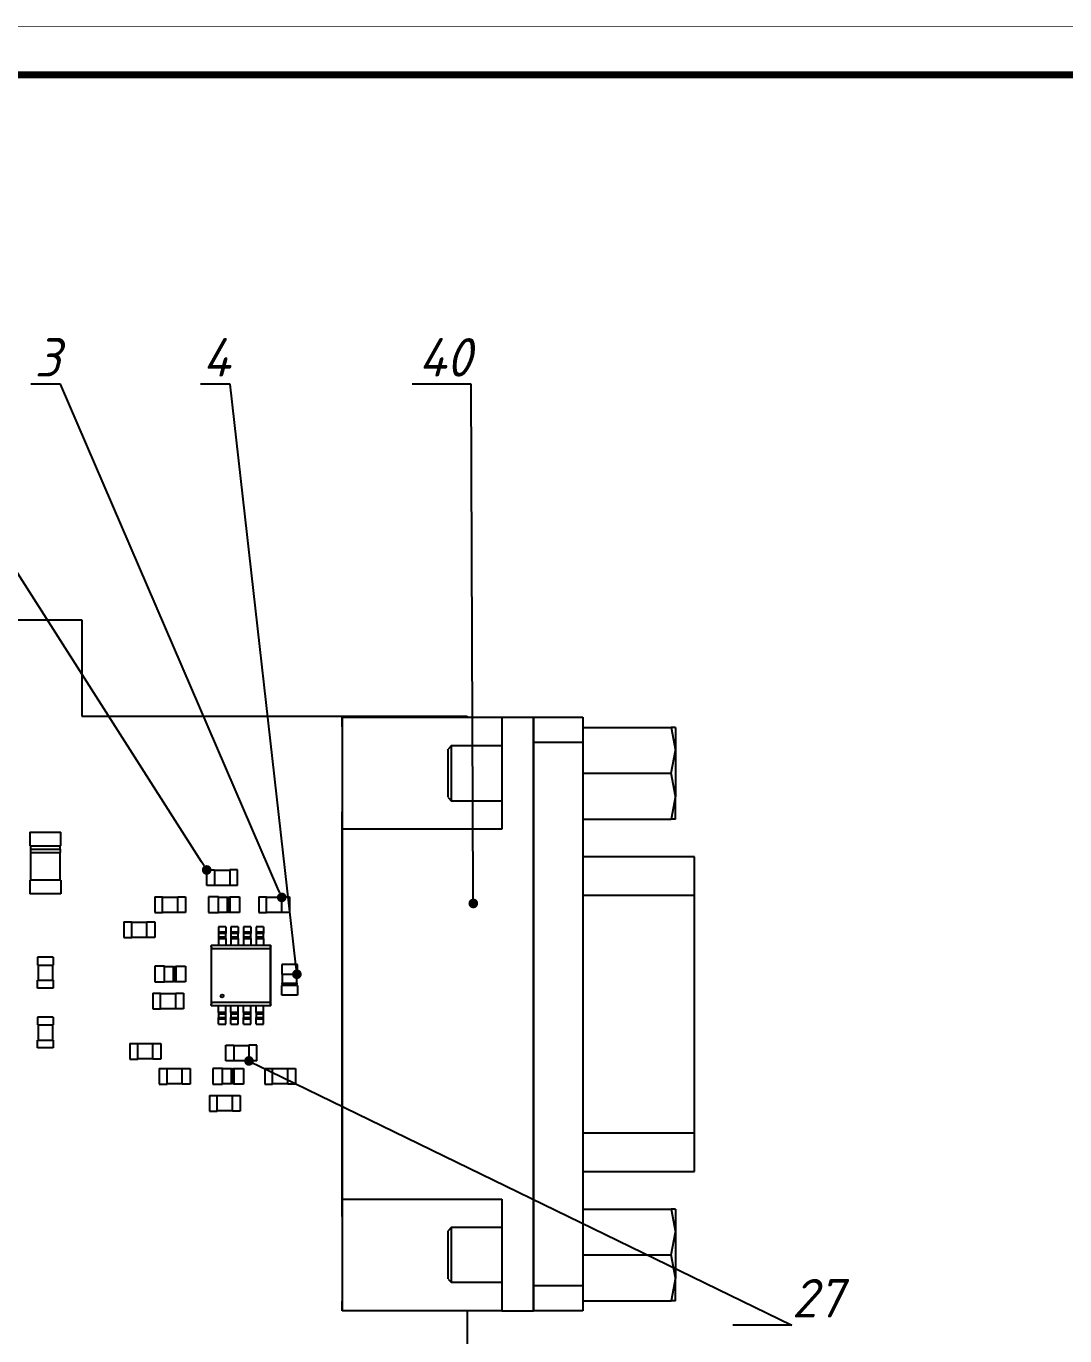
# Model space of a CAD drawing. Header units: millimetres. Extents: x 461 to 1302, y 117 to 711.
# Drawn here: x 729.2 to 837, y 575.4 to 711.3 of the extents above; entities that cross this region are included whole.
import ezdxf
from ezdxf import colors
from ezdxf.entities.mleader import LeaderData, LeaderLine
from ezdxf.math import Vec2, Vec3

# ---------------------------------------------------------------- set-up
doc = ezdxf.new("R2010")
doc.units = ezdxf.units.MM
doc.layers.get('0').update_dxf_attribs({"lineweight": 50})
doc.styles.add('GOST-2.304_Type-B_italic', font='')
doc.styles.get('GOST-2.304_Type-B_italic').set_extended_font_data('GOST Common', italic=True)

# ---------------------------------------------------------------- blocks, each defined once
blk = doc.blocks.new('_Dot')
at = {"color": 0, "linetype": 'ByBlock', "lineweight": -2}
blk.add_line((-0.5, 0), (-1, 0), dxfattribs=at)
at = {"color": 0, "linetype": 'ByBlock', "lineweight": 90, "const_width": 0.5}
blk.add_lwpolyline([(-0.25, 0, 1), (0.25, 0, 1)], format="xyb", close=True, dxfattribs=at)

msp = doc.modelspace()

# ---------------------------------------------------------------- linework, layer by layer
at = {"color": 7, "linetype": 'Continuous', "lineweight": 25}
for p, q in [((574.934, 649.703), (734.932, 649.703)), ((734.932, 649.703), (734.932, 639.703)), ((734.932, 639.703), (774.932, 639.703)), ((761.952, 638.568), (761.952, 639.569)), ((761.952, 639.569), (761.952, 627.959)), ((761.952, 639.569), (778.552, 639.569)), ((774.932, 639.703), (774.932, 639.569)), ((778.552, 639.569), (778.552, 627.959)), ((778.552, 639.569), (781.832, 639.569)), ((781.832, 639.569), (781.832, 636.969)), ((781.832, 577.949), (781.832, 639.569)), ((781.832, 639.569), (786.952, 639.569)), ((786.952, 638.509), (796.128, 638.509)), ((796.128, 638.509), (796.552, 636.134)), ((796.552, 638.509), (796.128, 638.509)), ((796.552, 638.509), (796.552, 636.134)), ((773.296, 636.604), (772.952, 636.26)), ((772.952, 631.269), (772.952, 636.249)), ((778.552, 636.604), (773.296, 636.604)), ((773.296, 636.604), (773.296, 633.759)), ((781.832, 636.969), (781.832, 580.549)), ((786.952, 636.969), (781.832, 636.969)), ((786.952, 636.969), (786.952, 580.549)), ((796.128, 633.759), (796.552, 636.134)), ((796.552, 636.134), (796.552, 631.384)), ((773.296, 633.759), (773.296, 630.914)), ((786.952, 633.759), (796.128, 633.759)), ((796.552, 631.384), (796.128, 633.759)), ((772.952, 631.259), (773.296, 630.914)), ((773.296, 630.914), (778.552, 630.914)), ((796.552, 631.384), (796.128, 629.009)), ((796.552, 629.009), (796.552, 631.384)), ((761.952, 587.759), (761.952, 629.759)), ((786.952, 629.009), (796.128, 629.009)), ((796.552, 629.009), (796.128, 629.009)), ((729.556, 627.653), (729.556, 626.231)), ((729.556, 627.653), (732.756, 627.653)), ((732.756, 626.231), (732.756, 627.653)), ((761.952, 627.959), (761.952, 589.559)), ((778.552, 627.959), (761.952, 627.959)), ((729.556, 626.231), (732.756, 626.231)), ((729.602, 625.875), (729.602, 625.519)), ((729.602, 625.875), (732.71, 625.875)), ((729.602, 625.519), (732.71, 625.519)), ((729.606, 626.231), (729.606, 625.875)), ((729.606, 625.519), (729.606, 622.675)), ((732.706, 625.875), (732.706, 626.231)), ((732.706, 622.675), (732.706, 625.519)), ((732.71, 625.519), (732.71, 625.875)), ((798.552, 625.089), (786.952, 625.089)), ((798.552, 621.089), (798.552, 625.089)), ((729.556, 622.675), (729.556, 621.253)), ((732.756, 622.675), (729.556, 622.675)), ((732.756, 622.675), (732.756, 621.253)), ((747.902, 623.721), (748.714, 623.721)), ((747.902, 622.097), (747.902, 623.721)), ((748.714, 623.721), (748.714, 622.097)), ((750.29, 623.671), (748.714, 623.671)), ((750.29, 623.721), (750.29, 622.097)), ((751.102, 623.721), (750.29, 623.721)), ((751.102, 622.097), (751.102, 623.721)), ((748.714, 622.097), (747.902, 622.097)), ((748.714, 622.147), (750.29, 622.147)), ((751.102, 622.097), (750.29, 622.097)), ((732.756, 621.253), (729.556, 621.253)), ((742.502, 620.921), (742.502, 619.297)), ((742.502, 620.921), (743.314, 620.921)), ((743.314, 619.297), (743.314, 620.921)), ((744.89, 620.871), (743.314, 620.871)), ((744.89, 619.297), (744.89, 620.921)), ((744.89, 620.921), (745.702, 620.921)), ((745.702, 620.921), (745.702, 619.297)), ((748.102, 620.921), (748.102, 619.297)), ((749.118, 620.921), (748.102, 620.921)), ((749.118, 619.297), (749.118, 620.921)), ((750.052, 620.871), (749.118, 620.871)), ((750.052, 620.877), (750.17, 620.877)), ((750.052, 619.341), (750.052, 620.877)), ((750.17, 620.877), (750.17, 619.341)), ((750.286, 620.871), (750.17, 620.871)), ((750.286, 620.921), (750.286, 619.297)), ((750.286, 620.921), (751.302, 620.921)), ((751.302, 620.921), (751.302, 619.297)), ((753.302, 620.921), (753.302, 619.297)), ((753.302, 620.921), (754.114, 620.921)), ((754.114, 619.297), (754.114, 620.921)), ((755.69, 620.871), (754.114, 620.871)), ((755.69, 619.297), (755.69, 620.921)), ((755.69, 620.921), (756.502, 620.921)), ((756.502, 620.921), (756.502, 619.297)), ((786.952, 621.089), (798.552, 621.089)), ((798.552, 596.429), (798.552, 621.089)), ((742.502, 619.297), (743.314, 619.297)), ((743.314, 619.347), (744.89, 619.347)), ((745.702, 619.297), (744.89, 619.297)), ((748.102, 619.297), (749.118, 619.297)), ((749.118, 619.347), (750.052, 619.347)), ((750.17, 619.341), (750.052, 619.341)), ((750.17, 619.347), (750.286, 619.347)), ((751.302, 619.297), (750.286, 619.297)), ((753.302, 619.297), (754.114, 619.297)), ((754.114, 619.347), (755.69, 619.347)), ((756.502, 619.297), (755.69, 619.297)), ((739.302, 618.321), (739.302, 616.697)), ((739.302, 618.321), (740.114, 618.321)), ((740.114, 616.697), (740.114, 618.321)), ((741.69, 618.271), (740.114, 618.271)), ((741.69, 616.697), (741.69, 618.321)), ((741.69, 618.321), (742.502, 618.321)), ((742.502, 618.321), (742.502, 616.697)), ((749.884, 617.82), (749.122, 617.82)), ((749.122, 617.82), (749.122, 617.298)), ((749.122, 617.298), (749.884, 617.298)), ((749.884, 617.82), (749.884, 617.298)), ((751.184, 617.82), (750.422, 617.82)), ((750.422, 617.82), (750.422, 617.298)), ((750.422, 617.298), (751.184, 617.298)), ((751.184, 617.82), (751.184, 617.298)), ((752.482, 617.82), (751.72, 617.82)), ((751.72, 617.82), (751.72, 617.298)), ((751.72, 617.298), (752.482, 617.298)), ((752.482, 617.82), (752.482, 617.298)), ((753.782, 617.82), (753.02, 617.82)), ((753.02, 617.82), (753.02, 617.298)), ((753.02, 617.298), (753.782, 617.298)), ((753.782, 617.82), (753.782, 617.298)), ((739.302, 616.697), (740.114, 616.697)), ((740.114, 616.747), (741.69, 616.747)), ((742.502, 616.697), (741.69, 616.697)), ((748.352, 615.864), (748.352, 609.668)), ((748.354, 615.861), (748.352, 615.864)), ((748.354, 615.864), (748.354, 609.668)), ((749.122, 615.864), (748.354, 615.864)), ((748.354, 615.864), (748.354, 615.864)), ((748.354, 615.864), (748.405, 615.56)), ((754.55, 615.864), (748.354, 615.864)), ((748.404, 615.559), (748.354, 615.864)), ((749.884, 617.122), (749.122, 617.122)), ((749.122, 617.122), (749.122, 616.78)), ((749.122, 616.78), (749.884, 616.78)), ((749.122, 616.604), (749.884, 616.604)), ((749.122, 616.604), (749.122, 615.864)), ((749.884, 616.78), (749.884, 617.122)), ((749.884, 616.604), (749.884, 615.864)), ((750.422, 615.864), (749.884, 615.864)), ((751.184, 617.122), (750.422, 617.122)), ((750.422, 617.122), (750.422, 616.78)), ((750.422, 616.78), (751.184, 616.78)), ((750.422, 616.604), (751.184, 616.604)), ((750.422, 616.604), (750.422, 615.864)), ((751.184, 616.78), (751.184, 617.122)), ((751.184, 616.604), (751.184, 615.864)), ((751.72, 615.864), (751.184, 615.864)), ((752.482, 617.122), (751.72, 617.122)), ((751.72, 617.122), (751.72, 616.78)), ((751.72, 616.78), (752.482, 616.78)), ((751.72, 616.604), (752.482, 616.604)), ((751.72, 616.604), (751.72, 615.864)), ((752.482, 616.78), (752.482, 617.122)), ((752.482, 616.604), (752.482, 615.864)), ((753.02, 615.864), (752.482, 615.864)), ((753.782, 617.122), (753.02, 617.122)), ((753.02, 617.122), (753.02, 616.78)), ((753.02, 616.78), (753.782, 616.78)), ((753.02, 616.604), (753.782, 616.604)), ((753.02, 616.604), (753.02, 615.864)), ((753.782, 616.78), (753.782, 617.122)), ((753.782, 616.604), (753.782, 615.864)), ((754.55, 615.864), (753.782, 615.864)), ((754.5, 615.56), (754.55, 615.864)), ((754.55, 615.864), (754.5, 615.559)), ((754.55, 609.668), (754.55, 615.864)), ((754.55, 615.864), (754.55, 615.864)), ((754.552, 615.864), (754.55, 615.861)), ((754.552, 609.668), (754.552, 615.864)), ((731.968, 614.653), (730.344, 614.653)), ((730.344, 614.653), (730.344, 613.841)), ((731.968, 614.653), (731.968, 613.841)), ((748.404, 609.972), (748.404, 615.56)), ((748.404, 615.56), (754.5, 615.56)), ((754.5, 615.56), (754.5, 609.972)), ((730.344, 613.841), (731.968, 613.841)), ((730.394, 613.841), (730.394, 612.265)), ((731.918, 612.265), (731.918, 613.841)), ((742.502, 613.721), (742.502, 612.097)), ((743.518, 613.721), (742.502, 613.721)), ((743.518, 612.097), (743.518, 613.721)), ((744.452, 613.671), (743.518, 613.671)), ((744.452, 613.677), (744.57, 613.677)), ((744.452, 612.141), (744.452, 613.677)), ((744.57, 613.677), (744.57, 612.141)), ((744.686, 613.671), (744.57, 613.671)), ((744.686, 613.721), (744.686, 612.097)), ((744.686, 613.721), (745.702, 613.721)), ((745.702, 613.721), (745.702, 612.097)), ((755.69, 613.909), (755.69, 612.893)), ((757.314, 613.909), (755.69, 613.909)), ((757.314, 612.893), (757.314, 613.909)), ((730.344, 612.265), (731.968, 612.265)), ((730.344, 611.453), (730.344, 612.265)), ((731.968, 612.265), (731.968, 611.453)), ((742.502, 612.097), (743.518, 612.097)), ((743.518, 612.147), (744.452, 612.147)), ((744.57, 612.141), (744.452, 612.141)), ((744.57, 612.147), (744.686, 612.147)), ((745.702, 612.097), (744.686, 612.097)), ((755.69, 612.893), (757.314, 612.893)), ((755.734, 611.841), (755.734, 611.959)), ((755.734, 611.959), (757.27, 611.959)), ((757.27, 611.841), (755.734, 611.841)), ((755.74, 612.893), (755.74, 611.959)), ((755.74, 611.841), (755.74, 611.725)), ((757.264, 611.959), (757.264, 612.893)), ((757.264, 611.725), (757.264, 611.841)), ((757.27, 611.959), (757.27, 611.841)), ((731.968, 611.453), (730.344, 611.453)), ((742.302, 610.921), (742.302, 609.297)), ((742.302, 610.921), (743.114, 610.921)), ((743.114, 609.297), (743.114, 610.921)), ((744.69, 610.871), (743.114, 610.871)), ((744.69, 609.297), (744.69, 610.921)), ((744.69, 610.921), (745.502, 610.921)), ((745.502, 610.921), (745.502, 609.297)), ((757.314, 611.725), (755.69, 611.725)), ((755.69, 610.709), (755.69, 611.725)), ((757.314, 610.709), (755.69, 610.709)), ((757.314, 611.725), (757.314, 610.709)), ((742.302, 609.297), (743.114, 609.297)), ((743.114, 609.347), (744.69, 609.347)), ((745.502, 609.297), (744.69, 609.297)), ((748.352, 609.668), (748.354, 609.671)), ((748.405, 609.972), (748.354, 609.668)), ((748.354, 609.668), (748.404, 609.972)), ((748.354, 609.668), (748.354, 609.667)), ((748.354, 609.668), (754.55, 609.668)), ((748.354, 609.667), (749.122, 609.667)), ((754.5, 609.972), (748.404, 609.972)), ((749.122, 608.928), (749.122, 609.668)), ((749.884, 608.928), (749.884, 609.668)), ((749.884, 609.667), (750.422, 609.667)), ((750.422, 608.928), (750.422, 609.668)), ((751.184, 608.928), (751.184, 609.668)), ((751.184, 609.667), (751.72, 609.667)), ((751.72, 608.928), (751.72, 609.668)), ((752.482, 608.928), (752.482, 609.668)), ((752.482, 609.667), (753.02, 609.667)), ((753.02, 608.928), (753.02, 609.668)), ((753.782, 608.928), (753.782, 609.668)), ((753.782, 609.667), (754.55, 609.667)), ((754.55, 609.668), (754.5, 609.972)), ((754.5, 609.972), (754.55, 609.668)), ((754.55, 609.671), (754.552, 609.668)), ((754.55, 609.667), (754.55, 609.668)), ((731.968, 608.453), (730.344, 608.453)), ((730.344, 608.453), (730.344, 607.641)), ((731.968, 608.453), (731.968, 607.641)), ((749.884, 608.928), (749.122, 608.928)), ((749.884, 608.751), (749.122, 608.751)), ((749.122, 608.751), (749.122, 608.409)), ((749.122, 608.409), (749.884, 608.409)), ((749.884, 608.234), (749.122, 608.234)), ((749.122, 607.712), (749.122, 608.234)), ((749.122, 607.712), (749.884, 607.712)), ((749.884, 608.409), (749.884, 608.751)), ((749.884, 607.712), (749.884, 608.234)), ((751.184, 608.928), (750.422, 608.928)), ((751.184, 608.751), (750.422, 608.751)), ((750.422, 608.751), (750.422, 608.409)), ((750.422, 608.409), (751.184, 608.409)), ((751.184, 608.234), (750.422, 608.234)), ((750.422, 607.712), (750.422, 608.234)), ((750.422, 607.712), (751.184, 607.712)), ((751.184, 608.409), (751.184, 608.751)), ((751.184, 607.712), (751.184, 608.234)), ((752.482, 608.928), (751.72, 608.928)), ((752.482, 608.751), (751.72, 608.751)), ((751.72, 608.751), (751.72, 608.409)), ((751.72, 608.409), (752.482, 608.409)), ((752.482, 608.234), (751.72, 608.234)), ((751.72, 607.712), (751.72, 608.234)), ((751.72, 607.712), (752.482, 607.712)), ((752.482, 608.409), (752.482, 608.751)), ((752.482, 607.712), (752.482, 608.234)), ((753.782, 608.928), (753.02, 608.928)), ((753.782, 608.751), (753.02, 608.751)), ((753.02, 608.751), (753.02, 608.409)), ((753.02, 608.409), (753.782, 608.409)), ((753.782, 608.234), (753.02, 608.234)), ((753.02, 607.712), (753.02, 608.234)), ((753.02, 607.712), (753.782, 607.712)), ((753.782, 608.409), (753.782, 608.751)), ((753.782, 607.712), (753.782, 608.234)), ((730.344, 607.641), (731.968, 607.641)), ((730.394, 607.641), (730.394, 606.065)), ((731.918, 606.065), (731.918, 607.641)), ((730.344, 606.065), (731.968, 606.065)), ((730.344, 605.253), (730.344, 606.065)), ((731.968, 605.253), (730.344, 605.253)), ((731.968, 606.065), (731.968, 605.253)), ((739.929, 605.721), (739.929, 604.097)), ((739.929, 605.721), (740.741, 605.721)), ((740.741, 604.097), (740.741, 605.721)), ((742.317, 605.671), (740.741, 605.671)), ((742.317, 604.097), (742.317, 605.721)), ((742.317, 605.721), (743.129, 605.721)), ((743.129, 605.721), (743.129, 604.097)), ((749.902, 603.897), (749.902, 605.521)), ((749.902, 605.521), (750.714, 605.521)), ((750.714, 605.521), (750.714, 603.897)), ((752.29, 605.471), (750.714, 605.471)), ((752.29, 605.521), (752.29, 603.897)), ((753.102, 605.521), (752.29, 605.521)), ((753.102, 603.897), (753.102, 605.521)), ((739.929, 604.097), (740.741, 604.097)), ((740.741, 604.147), (742.317, 604.147)), ((743.129, 604.097), (742.317, 604.097)), ((750.714, 603.897), (749.902, 603.897)), ((750.714, 603.947), (752.29, 603.947)), ((753.102, 603.897), (752.29, 603.897)), ((742.98, 603.121), (742.98, 601.497)), ((742.98, 603.121), (743.792, 603.121)), ((743.792, 601.497), (743.792, 603.121)), ((745.368, 603.071), (743.792, 603.071)), ((745.368, 601.497), (745.368, 603.121)), ((745.368, 603.121), (746.18, 603.121)), ((746.18, 603.121), (746.18, 601.497)), ((748.529, 603.121), (748.529, 601.497)), ((749.545, 603.121), (748.529, 603.121)), ((749.545, 601.497), (749.545, 603.121)), ((750.479, 603.071), (749.545, 603.071)), ((750.479, 601.541), (750.479, 603.077)), ((750.479, 603.077), (750.597, 603.077)), ((750.597, 603.077), (750.597, 601.541)), ((750.713, 603.071), (750.597, 603.071)), ((750.713, 603.121), (750.713, 601.497)), ((750.713, 603.121), (751.729, 603.121)), ((751.729, 603.121), (751.729, 601.497)), ((753.929, 603.121), (753.929, 601.497)), ((753.929, 603.121), (754.741, 603.121)), ((754.741, 601.497), (754.741, 603.121)), ((756.317, 603.071), (754.741, 603.071)), ((756.317, 601.497), (756.317, 603.121)), ((756.317, 603.121), (757.129, 603.121)), ((757.129, 603.121), (757.129, 601.497)), ((742.98, 601.497), (743.792, 601.497)), ((743.792, 601.547), (745.368, 601.547)), ((746.18, 601.497), (745.368, 601.497)), ((748.529, 601.497), (749.545, 601.497)), ((749.545, 601.547), (750.479, 601.547)), ((750.597, 601.541), (750.479, 601.541)), ((750.597, 601.547), (750.713, 601.547)), ((751.729, 601.497), (750.713, 601.497)), ((753.929, 601.497), (754.741, 601.497)), ((754.741, 601.547), (756.317, 601.547)), ((757.129, 601.497), (756.317, 601.497)), ((748.18, 600.321), (748.18, 598.697)), ((748.18, 600.321), (748.992, 600.321)), ((748.992, 598.697), (748.992, 600.321)), ((750.568, 600.271), (748.992, 600.271)), ((750.568, 598.697), (750.568, 600.321)), ((750.568, 600.321), (751.38, 600.321)), ((751.38, 600.321), (751.38, 598.697)), ((748.18, 598.697), (748.992, 598.697)), ((748.992, 598.747), (750.568, 598.747)), ((751.38, 598.697), (750.568, 598.697)), ((786.952, 596.429), (798.552, 596.429)), ((798.552, 592.429), (798.552, 596.429)), ((786.952, 592.429), (798.552, 592.429)), ((761.952, 589.559), (778.552, 589.559)), ((761.952, 589.559), (761.952, 577.949)), ((778.552, 589.559), (778.552, 577.949)), ((786.952, 588.509), (796.128, 588.509)), ((796.128, 588.509), (796.552, 586.134)), ((796.552, 588.509), (796.128, 588.509)), ((796.552, 588.509), (796.552, 586.134)), ((773.296, 586.604), (772.952, 586.26)), ((772.952, 581.269), (772.952, 586.249)), ((778.552, 586.604), (773.296, 586.604)), ((773.296, 586.604), (773.296, 583.759)), ((796.128, 583.759), (796.552, 586.134)), ((796.552, 586.134), (796.552, 581.384)), ((773.296, 583.759), (773.296, 580.914)), ((786.952, 583.759), (796.128, 583.759)), ((796.552, 581.384), (796.128, 583.759)), ((772.952, 581.259), (773.296, 580.914)), ((773.296, 580.914), (778.552, 580.914)), ((781.832, 580.549), (781.832, 577.949)), ((786.952, 580.549), (781.832, 580.549)), ((786.952, 580.549), (786.952, 577.949)), ((796.552, 581.384), (796.128, 579.009)), ((796.552, 579.009), (796.552, 581.384)), ((761.952, 577.949), (761.952, 578.95)), ((778.552, 577.949), (761.952, 577.949)), ((774.932, 577.949), (774.932, 538.793)), ((778.552, 577.949), (781.832, 577.949)), ((786.952, 577.949), (781.832, 577.949)), ((786.952, 579.009), (796.128, 579.009)), ((796.552, 579.009), (796.128, 579.009))]:
    msp.add_line(p, q, dxfattribs=at)
at = {"color": 7, "lineweight": 40, "true_color": 0xffffff}
for points, const_width in [([(461.272, 711.261), (1302.229, 711.261), (1302.229, 117.303), (461.272, 117.303), (461.272, 711.261)], 0.0991), ([(481.272, 706.261), (1297.272, 706.261)], 0.749)]:
    msp.add_lwpolyline(points, dxfattribs=dict(at, const_width=const_width))
at = {"color": 7, "linetype": 'Continuous', "lineweight": 25, "flags": 128}
msp.add_lwpolyline([(786.952, 639.569), (786.952, 639.519), (786.952, 639.371), (786.952, 639.131), (786.952, 638.808), (786.952, 638.414), (786.952, 637.964), (786.952, 637.476), (786.952, 636.969)], dxfattribs=at)
at = {"color": 7, "linetype": 'Continuous', "lineweight": 25}
msp.add_circle((749.502, 610.642), 0.155, dxfattribs=at)
for points, knots in [([(749.122, 617.298), (749.122, 617.279), (749.122, 617.243), (749.122, 617.193), (749.122, 617.153), (749.122, 617.138), (749.122, 617.131)], [0, 0, 0, 0, 0.2500456, 0.5000383, 0.7499864, 1, 1, 1, 1]), ([(749.884, 617.298), (749.884, 617.279), (749.884, 617.243), (749.884, 617.193), (749.884, 617.153), (749.884, 617.138), (749.884, 617.131)], [0, 0, 0, 0, 0.2500456, 0.5000383, 0.7499864, 1, 1, 1, 1]), ([(750.422, 617.298), (750.422, 617.279), (750.422, 617.243), (750.422, 617.193), (750.422, 617.153), (750.422, 617.138), (750.422, 617.131)], [0, 0, 0, 0, 0.2500456, 0.5000383, 0.7499864, 1, 1, 1, 1]), ([(751.184, 617.298), (751.184, 617.279), (751.184, 617.243), (751.184, 617.193), (751.184, 617.153), (751.184, 617.138), (751.184, 617.131)], [0, 0, 0, 0, 0.24998012, 0.50003502, 0.74998478, 1, 1, 1, 1]), ([(751.72, 617.298), (751.72, 617.279), (751.72, 617.243), (751.72, 617.193), (751.72, 617.153), (751.72, 617.138), (751.72, 617.131)], [0, 0, 0, 0, 0.24998012, 0.50003502, 0.74998478, 1, 1, 1, 1]), ([(752.482, 617.298), (752.482, 617.279), (752.482, 617.243), (752.482, 617.193), (752.482, 617.153), (752.482, 617.138), (752.482, 617.131)], [0, 0, 0, 0, 0.24998012, 0.50003502, 0.74998478, 1, 1, 1, 1]), ([(753.02, 617.298), (753.02, 617.279), (753.02, 617.243), (753.02, 617.193), (753.02, 617.153), (753.02, 617.138), (753.02, 617.131)], [0, 0, 0, 0, 0.24998012, 0.50003502, 0.74998478, 1, 1, 1, 1]), ([(753.782, 617.298), (753.782, 617.279), (753.782, 617.243), (753.782, 617.193), (753.782, 617.153), (753.782, 617.138), (753.782, 617.131)], [0, 0, 0, 0, 0.24998012, 0.50003502, 0.74998478, 1, 1, 1, 1]), ([(749.122, 616.771), (749.122, 616.763), (749.122, 616.749), (749.122, 616.708), (749.122, 616.659), (749.122, 616.622), (749.122, 616.604)], [0, 0, 0, 0, 0.2500181, 0.5000193, 0.7500166, 1, 1, 1, 1]), ([(749.884, 616.604), (749.884, 616.622), (749.884, 616.659), (749.884, 616.708), (749.884, 616.749), (749.884, 616.763), (749.884, 616.771)], [0, 0, 0, 0, 0.2499834, 0.4999807, 0.7499819, 1, 1, 1, 1]), ([(750.422, 616.771), (750.422, 616.763), (750.422, 616.749), (750.422, 616.708), (750.422, 616.659), (750.422, 616.622), (750.422, 616.604)], [0, 0, 0, 0, 0.2500181, 0.5000193, 0.7500166, 1, 1, 1, 1]), ([(751.184, 616.604), (751.184, 616.622), (751.184, 616.659), (751.184, 616.708), (751.184, 616.749), (751.184, 616.763), (751.184, 616.771)], [0, 0, 0, 0, 0.2499834, 0.4999807, 0.7499819, 1, 1, 1, 1]), ([(751.72, 616.771), (751.72, 616.763), (751.72, 616.749), (751.72, 616.708), (751.72, 616.659), (751.72, 616.622), (751.72, 616.604)], [0, 0, 0, 0, 0.2500181, 0.5000193, 0.7500166, 1, 1, 1, 1]), ([(752.482, 616.604), (752.482, 616.622), (752.482, 616.659), (752.482, 616.708), (752.482, 616.749), (752.482, 616.763), (752.482, 616.771)], [0, 0, 0, 0, 0.2499834, 0.4999807, 0.7499819, 1, 1, 1, 1]), ([(753.02, 616.771), (753.02, 616.763), (753.02, 616.749), (753.02, 616.708), (753.02, 616.659), (753.02, 616.622), (753.02, 616.604)], [0, 0, 0, 0, 0.2500181, 0.5000193, 0.7500166, 1, 1, 1, 1]), ([(753.782, 616.604), (753.782, 616.622), (753.782, 616.659), (753.782, 616.708), (753.782, 616.749), (753.782, 616.763), (753.782, 616.771)], [0, 0, 0, 0, 0.2499834, 0.4999807, 0.7499819, 1, 1, 1, 1]), ([(749.122, 608.928), (749.122, 608.909), (749.122, 608.873), (749.122, 608.823), (749.122, 608.783), (749.122, 608.768), (749.122, 608.761)], [0, 0, 0, 0, 0.2500415, 0.5000299, 0.750022, 1, 1, 1, 1]), ([(749.122, 608.234), (749.122, 608.252), (749.122, 608.289), (749.122, 608.338), (749.122, 608.379), (749.122, 608.393), (749.122, 608.401)], [0, 0, 0, 0, 0.2499832, 0.4999806, 0.7499817, 1, 1, 1, 1]), ([(749.884, 608.761), (749.884, 608.768), (749.884, 608.783), (749.884, 608.823), (749.884, 608.873), (749.884, 608.909), (749.884, 608.928)], [0, 0, 0, 0, 0.249978, 0.4999701, 0.7499585, 1, 1, 1, 1]), ([(749.884, 608.234), (749.884, 608.252), (749.884, 608.289), (749.884, 608.338), (749.884, 608.379), (749.884, 608.393), (749.884, 608.401)], [0, 0, 0, 0, 0.2499832, 0.4999806, 0.7499817, 1, 1, 1, 1]), ([(750.422, 608.928), (750.422, 608.909), (750.422, 608.873), (750.422, 608.823), (750.422, 608.783), (750.422, 608.768), (750.422, 608.761)], [0, 0, 0, 0, 0.2500415, 0.5000299, 0.750022, 1, 1, 1, 1]), ([(750.422, 608.234), (750.422, 608.252), (750.422, 608.289), (750.422, 608.338), (750.422, 608.379), (750.422, 608.393), (750.422, 608.401)], [0, 0, 0, 0, 0.2499832, 0.4999806, 0.7499817, 1, 1, 1, 1]), ([(751.184, 608.761), (751.184, 608.768), (751.184, 608.783), (751.184, 608.823), (751.184, 608.873), (751.184, 608.909), (751.184, 608.928)], [0, 0, 0, 0, 0.249978, 0.4999701, 0.7499585, 1, 1, 1, 1]), ([(751.184, 608.234), (751.184, 608.252), (751.184, 608.289), (751.184, 608.338), (751.184, 608.379), (751.184, 608.393), (751.184, 608.401)], [0, 0, 0, 0, 0.2499832, 0.4999806, 0.7499817, 1, 1, 1, 1]), ([(751.72, 608.928), (751.72, 608.909), (751.72, 608.873), (751.72, 608.823), (751.72, 608.783), (751.72, 608.768), (751.72, 608.761)], [0, 0, 0, 0, 0.2500415, 0.5000299, 0.750022, 1, 1, 1, 1]), ([(751.72, 608.234), (751.72, 608.252), (751.72, 608.289), (751.72, 608.338), (751.72, 608.379), (751.72, 608.393), (751.72, 608.401)], [0, 0, 0, 0, 0.2499832, 0.4999806, 0.7499817, 1, 1, 1, 1]), ([(752.482, 608.761), (752.482, 608.768), (752.482, 608.783), (752.482, 608.823), (752.482, 608.873), (752.482, 608.909), (752.482, 608.928)], [0, 0, 0, 0, 0.249978, 0.4999701, 0.7499585, 1, 1, 1, 1]), ([(752.482, 608.234), (752.482, 608.252), (752.482, 608.289), (752.482, 608.338), (752.482, 608.379), (752.482, 608.393), (752.482, 608.401)], [0, 0, 0, 0, 0.2499832, 0.4999806, 0.7499817, 1, 1, 1, 1]), ([(753.02, 608.928), (753.02, 608.909), (753.02, 608.873), (753.02, 608.823), (753.02, 608.783), (753.02, 608.768), (753.02, 608.761)], [0, 0, 0, 0, 0.2500415, 0.5000299, 0.750022, 1, 1, 1, 1]), ([(753.02, 608.234), (753.02, 608.252), (753.02, 608.289), (753.02, 608.338), (753.02, 608.379), (753.02, 608.393), (753.02, 608.401)], [0, 0, 0, 0, 0.2499832, 0.4999806, 0.7499817, 1, 1, 1, 1]), ([(753.782, 608.761), (753.782, 608.768), (753.782, 608.783), (753.782, 608.823), (753.782, 608.873), (753.782, 608.909), (753.782, 608.928)], [0, 0, 0, 0, 0.249978, 0.4999701, 0.7499585, 1, 1, 1, 1]), ([(753.782, 608.234), (753.782, 608.252), (753.782, 608.289), (753.782, 608.338), (753.782, 608.379), (753.782, 608.393), (753.782, 608.401)], [0, 0, 0, 0, 0.2499832, 0.4999806, 0.7499817, 1, 1, 1, 1])]:
    msp.add_open_spline(points, degree=3, knots=knots, dxfattribs=at)

# ---------------------------------------------------------------- leaders
at = {"color": 7, "lineweight": 20, "true_color": 0xffffff}
ml = msp.add_multileader_mtext('Standard', dxfattribs=at)
ml.set_content('2', color=(255, 255, 255), style='GOST-2.304_Type-B_italic')
ml.set_leader_properties()
ml.set_arrow_properties(name='DOT')
ml.build(insert=Vec2(0, 0))
ml.multileader.update_dxf_attribs({"text_left_attachment_type": 6, "text_right_attachment_type": 6, "dogleg_length": 0, "arrow_head_size": 1})
ctx = ml.context
ctx.base_point, ctx.arrow_head_size, ctx.landing_gap_size, ctx.plane_origin = Vec3(712.923, 674.134), 1, 0, Vec3(747.902, 623.721)
ctx.left_attachment, ctx.right_attachment, ctx.text_align_type = 6, 6, 2
notes = []
notes.append((ctx, [(0, (1, 1, 0), (715.762, 674.134), (-1, 0), 0, [(0, [(747.902, 623.721)], 0, [])])]))
ctx.mtext.insert, ctx.mtext.alignment, ctx.mtext.flow_direction = Vec3(715.762, 678.934), 3, 5
ml = msp.add_multileader_mtext('Standard', dxfattribs=at)
ml.set_content('3', color=(255, 255, 255), style='GOST-2.304_Type-B_italic')
ml.set_leader_properties()
ml.set_arrow_properties(name='DOT')
ml.build(insert=Vec2(0, 0))
ml.multileader.update_dxf_attribs({"text_left_attachment_type": 6, "text_right_attachment_type": 6, "dogleg_length": 0, "arrow_head_size": 1})
ctx = ml.context
ctx.base_point, ctx.arrow_head_size, ctx.landing_gap_size, ctx.plane_origin = Vec3(729.87, 674.134), 1, 0, Vec3(755.69, 620.871)
ctx.left_attachment, ctx.right_attachment, ctx.text_align_type = 6, 6, 2
notes.append((ctx, [(0, (1, 1, 0), (732.707, 674.134), (-1, 0), 0, [(0, [(755.69, 620.871)], 0, [])])]))
ctx.mtext.insert, ctx.mtext.alignment, ctx.mtext.flow_direction = Vec3(732.707, 678.934), 3, 5
ml = msp.add_multileader_mtext('Standard', dxfattribs=at)
ml.set_content('4', color=(255, 255, 255), style='GOST-2.304_Type-B_italic')
ml.set_leader_properties()
ml.set_arrow_properties(name='DOT')
ml.build(insert=Vec2(0, 0))
ml.multileader.update_dxf_attribs({"text_left_attachment_type": 6, "text_right_attachment_type": 6, "dogleg_length": 0, "arrow_head_size": 1})
ctx = ml.context
ctx.base_point, ctx.arrow_head_size, ctx.landing_gap_size, ctx.plane_origin = Vec3(747.86, 674.134), 1, 0, Vec3(757.264, 612.893)
ctx.left_attachment, ctx.right_attachment, ctx.text_align_type = 6, 6, 2
notes.append((ctx, [(0, (1, 1, 0), (750.329, 674.134), (-1, 0), 0, [(0, [(757.264, 612.893)], 0, [])])]))
ctx.mtext.insert, ctx.mtext.alignment, ctx.mtext.flow_direction = Vec3(750.329, 678.934), 3, 5
ml = msp.add_multileader_mtext('Standard', dxfattribs=at)
ml.set_content('40', color=(255, 255, 255), style='GOST-2.304_Type-B_italic')
ml.set_leader_properties()
ml.set_arrow_properties(name='DOT')
ml.build(insert=Vec2(0, 0))
ml.multileader.update_dxf_attribs({"text_left_attachment_type": 6, "text_right_attachment_type": 6, "dogleg_length": 0, "arrow_head_size": 1})
ctx = ml.context
ctx.base_point, ctx.arrow_head_size, ctx.landing_gap_size, ctx.plane_origin = Vec3(769.565, 674.134), 1, 0, Vec3(796.552, 638.509)
ctx.left_attachment, ctx.right_attachment, ctx.text_align_type = 6, 6, 2
notes.append((ctx, [(0, (1, 1, 0), (775.359, 674.134), (-1, 0), 0, [(0, [(775.578, 620.246)], 0, [])])]))
ctx.mtext.insert, ctx.mtext.alignment, ctx.mtext.flow_direction = Vec3(775.359, 678.934), 3, 5
ml = msp.add_multileader_mtext('Standard', dxfattribs=at)
ml.set_content('27', color=(255, 255, 255), style='GOST-2.304_Type-B_italic')
ml.set_leader_properties()
ml.set_arrow_properties(name='DOT')
ml.build(insert=Vec2(0, 0))
ml.multileader.update_dxf_attribs({"text_left_attachment_type": 6, "text_right_attachment_type": 6, "dogleg_length": 0, "arrow_head_size": 1})
ctx = ml.context
ctx.base_point, ctx.arrow_head_size, ctx.landing_gap_size, ctx.plane_origin = Vec3(808.639, 576.465), 1, 0, Vec3(752.29, 603.897)
ctx.left_attachment, ctx.right_attachment = 6, 6
notes.append((ctx, [(0, (1, 1, 0), (808.639, 576.465), (1, 0), 0, [(0, [(752.29, 603.897)], 0, [])])]))
ctx.mtext.insert, ctx.mtext.flow_direction = Vec3(808.639, 581.265), 5
for ctx, leaders in notes:
    for number, flags, end, landing, length, lines in leaders:
        leader = LeaderData()
        leader.index, (leader.has_last_leader_line, leader.has_dogleg_vector, leader.attachment_direction) = number, flags
        leader.last_leader_point, leader.dogleg_vector, leader.dogleg_length = Vec3(end), Vec3(landing), length
        for number, points, colour, breaks in lines:
            line = LeaderLine()
            line.index, line.vertices, line.color, line.breaks = number, Vec3.list(points), colors.encode_raw_color(colour), breaks
            leader.lines.append(line)
        ctx.leaders.append(leader)

doc.saveas('drawing.dxf')
